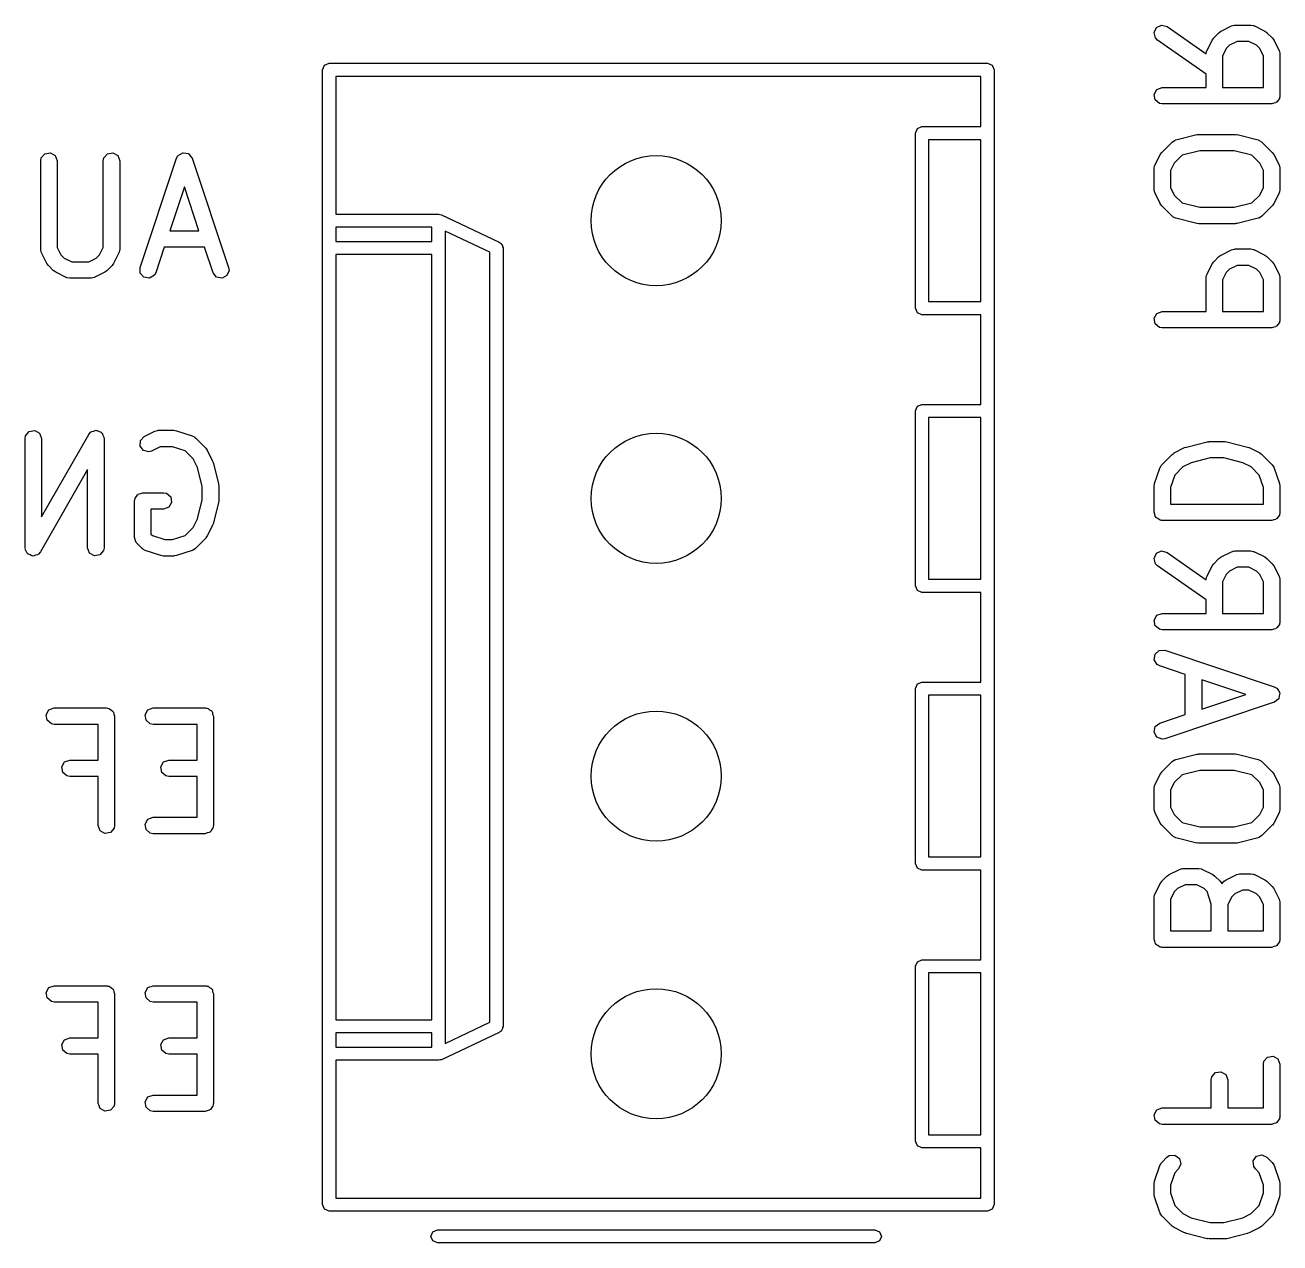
# Model space of a CAD drawing. Extents: x 88 to 116, y -225 to -45.
# Drawn here: x 103.43 to 114.9, y -91.9 to -80.76 of the extents above; entities that cross this region are included whole.
import ezdxf

# ---------------------------------------------------------------- set-up
doc = ezdxf.new("R2010")
doc.units = 0
doc.layers.add('BLACK', color=7, linetype='CONTINUOUS')

msp = doc.modelspace()

# ---------------------------------------------------------------- linework, layer by layer
at = {"layer": 'BLACK', "linetype": 'CONTINUOUS'}
for p, q in [((113.775, -80.7832), (113.821, -80.7615)), ((113.821, -80.7615), (113.871, -80.7747)), ((114.366, -80.8167), (114.461, -80.7691)), ((114.461, -80.7691), (114.486, -80.7617)), ((114.486, -80.7617), (114.49, -80.7627)), ((114.49, -80.7627), (114.494, -80.7612)), ((114.494, -80.7612), (114.637, -80.7612)), ((114.637, -80.7612), (114.663, -80.7657)), ((114.663, -80.7657), (114.666, -80.7686)), ((114.666, -80.7686), (114.671, -80.7691)), ((114.671, -80.7691), (114.766, -80.8167)), ((113.753, -80.8297), (113.775, -80.7832)), ((113.766, -80.8792), (113.753, -80.8297)), ((113.785, -80.8976), (113.766, -80.8792)), ((113.871, -80.7747), (114.229, -81.0256)), ((114.284, -80.8979), (114.298, -80.8799)), ((114.298, -80.8784), (114.346, -80.8308)), ((114.298, -80.8799), (114.298, -80.8784)), ((114.346, -80.8308), (114.364, -80.8179)), ((114.364, -80.8179), (114.366, -80.8167)), ((114.766, -80.8167), (114.784, -80.8301)), ((114.784, -80.8301), (114.785, -80.8308)), ((114.785, -80.8308), (114.833, -80.8784)), ((114.833, -80.8784), (114.846, -80.8968)), ((114.229, -81.2086), (113.785, -80.8976)), ((114.233, -81.001), (114.236, -80.9976)), ((114.236, -80.9976), (114.237, -80.9931)), ((114.237, -80.9931), (114.284, -80.8979)), ((114.413, -80.9759), (114.379, -81.0444)), ((114.443, -80.9454), (114.413, -80.9759)), ((114.512, -80.9112), (114.443, -80.9454)), ((114.619, -80.9112), (114.512, -80.9112)), ((114.688, -80.9454), (114.619, -80.9112)), ((114.718, -80.9759), (114.688, -80.9454)), ((114.753, -81.0444), (114.718, -80.9759)), ((114.846, -80.8968), (114.847, -80.8979)), ((114.847, -80.8979), (114.895, -80.9931)), ((114.895, -80.9931), (114.902, -81.0181)), ((106.168, -81.1276), (106.21, -81.11)), ((106.21, -81.11), (112.23, -81.11)), ((112.23, -81.11), (112.272, -81.1276)), ((114.229, -81.0256), (114.233, -81.001)), ((114.379, -81.0444), (114.379, -81.3326)), ((114.753, -81.3326), (114.753, -81.0444)), ((114.902, -81.0181), (114.901, -81.0225)), ((114.901, -81.0225), (114.903, -81.0267)), ((114.903, -81.0267), (114.903, -81.4076)), ((106.15, -81.17), (106.168, -81.1276)), ((106.15, -91.55), (106.15, -81.17)), ((112.272, -81.1276), (112.29, -81.17)), ((112.29, -81.17), (112.29, -91.55)), ((114.229, -81.3326), (114.229, -81.2086)), ((112.17, -81.23), (106.27, -81.23)), ((106.27, -81.23), (106.27, -82.49)), ((112.17, -81.69), (112.17, -81.23)), ((113.779, -81.3502), (113.828, -81.3326)), ((113.828, -81.3326), (114.229, -81.3326)), ((114.379, -81.3326), (114.753, -81.3326)), ((113.754, -81.3946), (113.779, -81.3502)), ((113.763, -81.4451), (113.754, -81.3946)), ((113.802, -81.4781), (113.763, -81.4451)), ((114.886, -81.4482), (114.876, -81.4651)), ((114.898, -81.4333), (114.886, -81.4482)), ((114.9, -81.4235), (114.898, -81.4333)), ((114.901, -81.4206), (114.9, -81.4235)), ((114.903, -81.4076), (114.901, -81.4174)), ((114.901, -81.4174), (114.901, -81.4206)), ((113.828, -81.4826), (113.802, -81.4781)), ((114.828, -81.4826), (113.828, -81.4826)), ((114.846, -81.476), (114.828, -81.4826)), ((114.865, -81.4726), (114.846, -81.476)), ((114.869, -81.4674), (114.865, -81.4726)), ((114.876, -81.4651), (114.869, -81.4674)), ((111.57, -81.75), (111.588, -81.7076)), ((111.57, -83.35), (111.57, -81.75)), ((111.588, -81.7076), (111.63, -81.69)), ((111.63, -81.69), (112.17, -81.69)), ((113.952, -81.811), (114.143, -81.7634)), ((114.143, -81.7634), (114.158, -81.7624)), ((114.158, -81.7624), (114.161, -81.7612)), ((114.161, -81.7612), (114.494, -81.7612)), ((114.494, -81.7612), (114.509, -81.7638)), ((114.509, -81.7638), (114.512, -81.7634)), ((114.512, -81.7634), (114.703, -81.811)), ((111.69, -81.81), (111.69, -83.29)), ((112.17, -81.81), (111.69, -81.81)), ((112.17, -83.29), (112.17, -81.81)), ((113.822, -81.926), (113.917, -81.8308)), ((113.917, -81.8308), (113.939, -81.8158)), ((113.939, -81.8158), (113.946, -81.8152)), ((113.946, -81.8152), (113.952, -81.811)), ((114.17, -81.9112), (114.009, -81.9515)), ((114.485, -81.9112), (114.17, -81.9112)), ((114.646, -81.9515), (114.485, -81.9112)), ((114.703, -81.811), (114.727, -81.8217)), ((114.727, -81.8217), (114.731, -81.8276)), ((114.731, -81.8276), (114.738, -81.8308)), ((114.738, -81.8308), (114.833, -81.926)), ((103.573, -82.0024), (103.578, -81.9767)), ((103.573, -82.8119), (103.573, -82.0024)), ((103.578, -81.9767), (103.611, -81.9374)), ((103.611, -81.9374), (103.661, -81.9285)), ((103.661, -81.9285), (103.706, -81.9542)), ((103.706, -81.9542), (103.723, -82.0024)), ((103.723, -82.0024), (103.723, -82.7942)), ((104.145, -82.0024), (104.149, -81.9767)), ((104.145, -82.7942), (104.145, -82.0024)), ((104.149, -81.9767), (104.182, -81.9374)), ((104.182, -81.9374), (104.233, -81.9285)), ((104.233, -81.9285), (104.277, -81.9542)), ((104.277, -81.9542), (104.295, -82.0024)), ((104.295, -82.0024), (104.295, -82.8119)), ((104.482, -82.9787), (104.815, -81.9787)), ((104.815, -81.9787), (104.828, -81.9558)), ((104.828, -81.9558), (104.83, -81.9546)), ((104.83, -81.9526), (104.851, -81.9413)), ((104.83, -81.9546), (104.83, -81.9526)), ((104.851, -81.9413), (104.871, -81.9289)), ((104.871, -81.9289), (104.874, -81.9292)), ((104.874, -81.9292), (104.875, -81.9282)), ((104.875, -81.9282), (104.899, -81.9329)), ((104.899, -81.9329), (104.922, -81.9364)), ((104.922, -81.9364), (104.924, -81.938)), ((104.924, -81.938), (104.926, -81.9385)), ((104.926, -81.9385), (104.94, -81.9571)), ((104.94, -81.9571), (104.956, -81.9748)), ((104.956, -81.9748), (104.956, -81.977)), ((104.956, -81.977), (104.958, -81.9787)), ((104.958, -81.9787), (105.291, -82.9787)), ((113.761, -82.0407), (113.808, -81.9455)), ((113.808, -81.9455), (113.822, -81.9275)), ((113.822, -81.9275), (113.822, -81.926)), ((113.937, -82.0235), (113.903, -82.092)), ((114.009, -81.9515), (113.937, -82.0235)), ((114.718, -82.0235), (114.646, -81.9515)), ((114.753, -82.092), (114.718, -82.0235)), ((114.833, -81.926), (114.846, -81.9444)), ((114.846, -81.9444), (114.847, -81.9455)), ((114.847, -81.9455), (114.895, -82.0407)), ((113.753, -82.0743), (113.757, -82.0486)), ((113.753, -82.2648), (113.753, -82.0743)), ((113.757, -82.0486), (113.76, -82.0452)), ((113.76, -82.0452), (113.761, -82.0407)), ((113.903, -82.092), (113.903, -82.2471)), ((114.753, -82.2471), (114.753, -82.092)), ((114.895, -82.0407), (114.902, -82.0657)), ((114.902, -82.0657), (114.901, -82.0701)), ((114.901, -82.0701), (114.903, -82.0743)), ((114.903, -82.0743), (114.903, -82.2648)), ((104.886, -82.2395), (104.752, -82.6417)), ((105.02, -82.6417), (104.886, -82.2395)), ((113.903, -82.2471), (113.937, -82.3156)), ((114.718, -82.3156), (114.753, -82.2471)), ((113.754, -82.269), (113.753, -82.2648)), ((113.753, -82.2733), (113.754, -82.269)), ((113.761, -82.2983), (113.753, -82.2733)), ((113.808, -82.3935), (113.761, -82.2983)), ((113.937, -82.3156), (114.009, -82.3875)), ((114.646, -82.3875), (114.718, -82.3156)), ((114.895, -82.2983), (114.847, -82.3935)), ((114.898, -82.2904), (114.895, -82.2938)), ((114.895, -82.2938), (114.895, -82.2983)), ((114.903, -82.2648), (114.898, -82.2904)), ((106.27, -82.49), (107.21, -82.49)), ((107.21, -82.49), (107.222, -82.4951)), ((113.809, -82.3947), (113.808, -82.3935)), ((113.822, -82.413), (113.809, -82.3947)), ((113.917, -82.5083), (113.822, -82.413)), ((114.009, -82.3875), (114.17, -82.4279)), ((114.17, -82.4279), (114.485, -82.4279)), ((114.485, -82.4279), (114.646, -82.3875)), ((114.833, -82.413), (114.738, -82.5083)), ((114.834, -82.4116), (114.833, -82.413)), ((114.847, -82.3935), (114.834, -82.4116)), ((107.222, -82.4951), (107.236, -82.4957)), ((107.236, -82.4957), (107.766, -82.7457)), ((113.924, -82.5114), (113.917, -82.5083)), ((113.928, -82.5174), (113.924, -82.5114)), ((113.952, -82.528), (113.928, -82.5174)), ((114.143, -82.5756), (113.952, -82.528)), ((114.146, -82.5753), (114.143, -82.5756)), ((114.161, -82.5779), (114.146, -82.5753)), ((114.494, -82.5779), (114.161, -82.5779)), ((114.498, -82.5767), (114.494, -82.5779)), ((114.512, -82.5756), (114.498, -82.5767)), ((114.703, -82.528), (114.512, -82.5756)), ((114.709, -82.5239), (114.703, -82.528)), ((114.716, -82.5232), (114.709, -82.5239)), ((114.738, -82.5083), (114.716, -82.5232)), ((104.752, -82.6417), (105.02, -82.6417)), ((106.27, -82.61), (106.27, -82.74)), ((107.15, -82.61), (106.27, -82.61)), ((107.15, -82.74), (107.15, -82.61)), ((107.68, -82.838), (107.27, -82.6446)), ((107.27, -82.6446), (107.27, -90.0754)), ((103.575, -82.8161), (103.573, -82.8119)), ((103.574, -82.8205), (103.575, -82.8161)), ((103.581, -82.8454), (103.574, -82.8205)), ((103.723, -82.7942), (103.758, -82.8627)), ((104.111, -82.8627), (104.145, -82.7942)), ((104.295, -82.8119), (104.29, -82.8376)), ((104.702, -82.7917), (104.624, -83.0261)), ((105.07, -82.7917), (104.702, -82.7917)), ((105.149, -83.0261), (105.07, -82.7917)), ((106.27, -82.74), (107.15, -82.74)), ((107.766, -82.7457), (107.773, -82.7535)), ((107.773, -82.7535), (107.782, -82.7576)), ((107.782, -82.7576), (107.788, -82.7699)), ((107.788, -82.7699), (107.796, -82.7797)), ((107.796, -82.7797), (107.796, -82.7903)), ((107.796, -82.7903), (107.8, -82.8)), ((107.8, -82.8), (107.8, -89.92)), ((114.366, -82.8643), (114.461, -82.8167)), ((114.461, -82.8167), (114.486, -82.8093)), ((114.486, -82.8093), (114.49, -82.8103)), ((114.49, -82.8103), (114.494, -82.8088)), ((114.494, -82.8088), (114.637, -82.8088)), ((114.637, -82.8088), (114.663, -82.8133)), ((114.663, -82.8133), (114.666, -82.8162)), ((114.666, -82.8162), (114.671, -82.8167)), ((114.671, -82.8167), (114.766, -82.8643)), ((103.629, -82.9407), (103.581, -82.8454)), ((103.63, -82.9418), (103.629, -82.9407)), ((103.643, -82.9602), (103.63, -82.9418)), ((103.758, -82.8627), (103.788, -82.8931)), ((103.788, -82.8931), (103.857, -82.9274)), ((103.857, -82.9274), (104.012, -82.9274)), ((104.012, -82.9274), (104.08, -82.8931)), ((104.08, -82.8931), (104.111, -82.8627)), ((104.239, -82.9407), (104.226, -82.9587)), ((104.287, -82.8454), (104.239, -82.9407)), ((104.29, -82.8376), (104.287, -82.841)), ((104.287, -82.841), (104.287, -82.8454)), ((106.27, -82.86), (106.27, -89.86)), ((107.15, -82.86), (106.27, -82.86)), ((107.15, -89.86), (107.15, -82.86)), ((107.68, -89.882), (107.68, -82.838)), ((114.237, -83.0407), (114.284, -82.9455)), ((114.284, -82.9455), (114.298, -82.9275)), ((114.298, -82.926), (114.346, -82.8784)), ((114.298, -82.9275), (114.298, -82.926)), ((114.346, -82.8784), (114.364, -82.8655)), ((114.364, -82.8655), (114.366, -82.8643)), ((114.766, -82.8643), (114.784, -82.8777)), ((114.784, -82.8777), (114.785, -82.8784)), ((114.785, -82.8784), (114.833, -82.926)), ((114.833, -82.926), (114.846, -82.9444)), ((114.846, -82.9444), (114.847, -82.9455)), ((114.847, -82.9455), (114.895, -83.0407)), ((103.691, -83.0078), (103.643, -82.9602)), ((103.692, -83.0085), (103.691, -83.0078)), ((103.71, -83.0218), (103.692, -83.0085)), ((103.805, -83.0695), (103.71, -83.0218)), ((104.158, -83.0218), (104.063, -83.0695)), ((104.159, -83.0207), (104.158, -83.0218)), ((104.178, -83.0078), (104.159, -83.0207)), ((104.225, -82.9602), (104.178, -83.0078)), ((104.226, -82.9587), (104.225, -82.9602)), ((104.483, -83.0299), (104.482, -82.9787)), ((104.517, -83.0683), (104.483, -83.0299)), ((104.612, -83.049), (104.568, -83.0759)), ((104.624, -83.0261), (104.612, -83.049)), ((105.181, -83.0663), (105.149, -83.0261)), ((105.276, -83.0521), (105.231, -83.0766)), ((105.295, -83.0044), (105.276, -83.0521)), ((105.291, -82.9787), (105.295, -83.0044)), ((114.229, -83.0743), (114.233, -83.0486)), ((114.233, -83.0486), (114.236, -83.0452)), ((114.236, -83.0452), (114.237, -83.0407)), ((114.413, -83.0235), (114.379, -83.092)), ((114.443, -82.9931), (114.413, -83.0235)), ((114.512, -82.9588), (114.443, -82.9931)), ((114.619, -82.9588), (114.512, -82.9588)), ((114.688, -82.9931), (114.619, -82.9588)), ((114.718, -83.0235), (114.688, -82.9931)), ((114.753, -83.092), (114.718, -83.0235)), ((114.895, -83.0407), (114.902, -83.0657)), ((103.81, -83.07), (103.805, -83.0695)), ((103.813, -83.0729), (103.81, -83.07)), ((103.839, -83.0774), (103.813, -83.0729)), ((104.029, -83.0774), (103.839, -83.0774)), ((104.033, -83.0758), (104.029, -83.0774)), ((104.038, -83.0769), (104.033, -83.0758)), ((104.063, -83.0695), (104.038, -83.0769)), ((104.568, -83.0759), (104.517, -83.0683)), ((105.231, -83.0766), (105.181, -83.0663)), ((114.229, -83.3802), (114.229, -83.0743)), ((114.379, -83.092), (114.379, -83.3802)), ((114.753, -83.3802), (114.753, -83.092)), ((114.902, -83.0657), (114.901, -83.0701)), ((114.901, -83.0701), (114.903, -83.0743)), ((114.903, -83.0743), (114.903, -83.4552)), ((111.69, -83.29), (112.17, -83.29)), ((111.588, -83.3924), (111.57, -83.35)), ((111.63, -83.41), (111.588, -83.3924)), ((113.754, -83.4422), (113.779, -83.3978)), ((113.779, -83.3978), (113.828, -83.3802)), ((113.828, -83.3802), (114.229, -83.3802)), ((114.379, -83.3802), (114.753, -83.3802)), ((112.17, -83.41), (111.63, -83.41)), ((112.17, -84.23), (112.17, -83.41)), ((113.763, -83.4927), (113.754, -83.4422)), ((113.802, -83.5257), (113.763, -83.4927)), ((114.865, -83.5202), (114.846, -83.5236)), ((114.869, -83.515), (114.865, -83.5202)), ((114.876, -83.5127), (114.869, -83.515)), ((114.886, -83.4958), (114.876, -83.5127)), ((114.898, -83.4809), (114.886, -83.4958)), ((114.9, -83.4711), (114.898, -83.4809)), ((114.901, -83.4683), (114.9, -83.4711)), ((114.903, -83.4552), (114.901, -83.465)), ((114.901, -83.465), (114.901, -83.4683)), ((113.828, -83.5302), (113.802, -83.5257)), ((114.828, -83.5302), (113.828, -83.5302)), ((114.846, -83.5236), (114.828, -83.5302)), ((111.57, -84.29), (111.588, -84.2476)), ((111.57, -85.89), (111.57, -84.29)), ((111.588, -84.2476), (111.63, -84.23)), ((111.63, -84.23), (112.17, -84.23)), ((111.69, -84.35), (111.69, -85.83)), ((112.17, -84.35), (111.69, -84.35)), ((112.17, -85.83), (112.17, -84.35)), ((103.43, -84.5424), (103.435, -84.5167)), ((103.43, -85.5424), (103.43, -84.5424)), ((103.435, -84.5167), (103.468, -84.4774)), ((103.468, -84.4774), (103.518, -84.4685)), ((103.518, -84.4685), (103.563, -84.4942)), ((103.563, -84.4942), (103.58, -84.5424)), ((103.58, -85.26), (104.012, -84.5052)), ((103.58, -84.5424), (103.58, -85.26)), ((104.012, -84.5052), (104.028, -84.4851)), ((104.028, -84.4851), (104.035, -84.4827)), ((104.035, -84.4827), (104.039, -84.4774)), ((104.039, -84.4774), (104.058, -84.4741)), ((104.058, -84.4741), (104.077, -84.4674)), ((104.077, -84.4674), (104.083, -84.4697)), ((104.083, -84.4697), (104.09, -84.4685)), ((104.09, -84.4685), (104.107, -84.4782)), ((104.107, -84.4782), (104.125, -84.4847)), ((104.125, -84.4847), (104.128, -84.4907)), ((104.128, -84.4907), (104.134, -84.4942)), ((104.134, -84.4942), (104.141, -84.5123)), ((104.141, -84.5123), (104.151, -84.529)), ((104.151, -84.529), (104.15, -84.5359)), ((104.15, -84.5359), (104.152, -84.5424)), ((104.152, -84.5424), (104.152, -85.5424)), ((104.484, -84.5602), (104.52, -84.5229)), ((104.52, -84.5229), (104.615, -84.4753)), ((104.615, -84.4753), (104.64, -84.4679)), ((104.64, -84.4679), (104.644, -84.4689)), ((104.644, -84.4689), (104.648, -84.4674)), ((104.648, -84.4674), (104.791, -84.4674)), ((104.791, -84.4674), (104.813, -84.4713)), ((104.813, -84.4713), (104.815, -84.4712)), ((104.815, -84.4712), (104.958, -84.5188)), ((104.958, -84.5188), (104.981, -84.5313)), ((104.981, -84.5313), (104.983, -84.5351)), ((104.983, -84.5351), (104.987, -84.537)), ((104.987, -84.537), (105.082, -84.6322)), ((104.481, -84.6114), (104.484, -84.5602)), ((104.512, -84.6526), (104.481, -84.6114)), ((104.562, -84.6645), (104.512, -84.6526)), ((104.587, -84.6571), (104.562, -84.6645)), ((104.666, -84.6174), (104.587, -84.6571)), ((104.779, -84.6174), (104.666, -84.6174)), ((104.894, -84.6556), (104.779, -84.6174)), ((104.968, -84.7297), (104.894, -84.6556)), ((105.082, -84.6322), (105.095, -84.6506)), ((105.095, -84.6506), (105.096, -84.6517)), ((105.096, -84.6517), (105.144, -84.7469)), ((113.937, -84.6739), (114.032, -84.6263)), ((114.032, -84.6263), (114.045, -84.6226)), ((114.045, -84.6226), (114.048, -84.6206)), ((114.048, -84.6206), (114.238, -84.573)), ((114.238, -84.573), (114.253, -84.5719)), ((114.253, -84.5719), (114.256, -84.5707)), ((114.256, -84.5707), (114.399, -84.5707)), ((114.399, -84.5707), (114.414, -84.5733)), ((114.414, -84.5733), (114.417, -84.573)), ((114.417, -84.573), (114.608, -84.6206)), ((114.608, -84.6206), (114.62, -84.6258)), ((114.62, -84.6258), (114.623, -84.6263)), ((114.623, -84.6263), (114.718, -84.6739)), ((105.006, -84.8067), (104.968, -84.7297)), ((105.144, -84.7469), (105.148, -84.7593)), ((105.148, -84.7593), (105.15, -84.7623)), ((105.15, -84.7623), (105.197, -84.9528)), ((113.82, -84.7872), (113.822, -84.7832)), ((113.822, -84.7832), (113.917, -84.6879)), ((113.917, -84.6879), (113.936, -84.6751)), ((113.936, -84.6751), (113.937, -84.6739)), ((114.092, -84.7641), (114.015, -84.8026)), ((114.265, -84.7207), (114.092, -84.7641)), ((114.39, -84.7207), (114.265, -84.7207)), ((114.563, -84.7641), (114.39, -84.7207)), ((114.64, -84.8026), (114.563, -84.7641)), ((114.718, -84.6739), (114.736, -84.6872)), ((114.736, -84.6872), (114.738, -84.6879)), ((114.738, -84.6879), (114.833, -84.7832)), ((114.833, -84.7832), (114.848, -84.8045)), ((104.002, -84.8248), (103.571, -85.5796)), ((104.002, -85.5424), (104.002, -84.8248)), ((105.05, -84.9802), (105.006, -84.8067)), ((113.756, -84.9553), (113.804, -84.8125)), ((113.804, -84.8125), (113.816, -84.7896)), ((113.816, -84.7896), (113.82, -84.7872)), ((113.941, -84.8767), (113.903, -84.9912)), ((114.015, -84.8026), (113.941, -84.8767)), ((114.714, -84.8767), (114.64, -84.8026)), ((114.753, -84.9912), (114.714, -84.8767)), ((114.848, -84.8045), (114.848, -84.809)), ((114.848, -84.809), (114.851, -84.8125)), ((114.851, -84.8125), (114.899, -84.9553)), ((105.05, -85.1046), (105.05, -84.9802)), ((105.197, -84.9528), (105.198, -84.9677)), ((105.198, -84.9677), (105.2, -84.971)), ((105.2, -84.971), (105.2, -85.1138)), ((113.753, -84.979), (113.757, -84.957)), ((113.753, -85.2171), (113.753, -84.979)), ((113.757, -84.957), (113.756, -84.9553)), ((113.903, -84.9912), (113.903, -85.1421)), ((114.753, -85.1421), (114.753, -84.9912)), ((114.899, -84.9553), (114.902, -84.9775)), ((114.902, -84.9775), (114.903, -84.979)), ((114.903, -84.979), (114.903, -85.2171)), ((104.43, -85.1138), (104.432, -85.1041)), ((104.43, -85.4471), (104.43, -85.1138)), ((104.432, -85.1008), (104.433, -85.0979)), ((104.432, -85.1041), (104.432, -85.1008)), ((104.433, -85.0979), (104.435, -85.0882)), ((104.435, -85.0882), (104.448, -85.0732)), ((104.448, -85.0732), (104.457, -85.0564)), ((104.457, -85.0564), (104.464, -85.054)), ((104.464, -85.054), (104.468, -85.0489)), ((104.468, -85.0489), (104.487, -85.0455)), ((104.487, -85.0455), (104.505, -85.0388)), ((104.505, -85.0388), (104.696, -85.0388)), ((104.696, -85.0388), (104.722, -85.0433)), ((104.722, -85.0433), (104.761, -85.0763)), ((104.77, -85.1268), (104.744, -85.1713)), ((104.761, -85.0763), (104.77, -85.1268)), ((105.006, -85.2781), (105.05, -85.1046)), ((105.2, -85.1138), (105.197, -85.1286)), ((105.197, -85.1286), (105.197, -85.132)), ((104.696, -85.1888), (104.58, -85.1888)), ((104.58, -85.1888), (104.58, -85.4161)), ((104.744, -85.1713), (104.696, -85.1888)), ((105.197, -85.132), (105.15, -85.3225)), ((113.759, -85.2355), (113.753, -85.2171)), ((113.763, -85.2546), (113.759, -85.2355)), ((113.903, -85.1421), (114.753, -85.1421)), ((114.898, -85.2428), (114.886, -85.2577)), ((114.9, -85.2331), (114.898, -85.2428)), ((114.901, -85.2302), (114.9, -85.2331)), ((114.903, -85.2171), (114.901, -85.2269)), ((114.901, -85.2269), (114.901, -85.2302)), ((104.894, -85.4292), (104.968, -85.3551)), ((104.968, -85.3551), (105.006, -85.2781)), ((105.144, -85.3378), (105.096, -85.4331)), ((105.15, -85.3225), (105.144, -85.3343)), ((105.144, -85.3343), (105.144, -85.3378)), ((113.768, -85.259), (113.763, -85.2546)), ((113.77, -85.2654), (113.768, -85.259)), ((113.787, -85.2751), (113.77, -85.2654)), ((113.802, -85.2876), (113.787, -85.2751)), ((113.812, -85.2893), (113.802, -85.2876)), ((113.815, -85.291), (113.812, -85.2893)), ((113.818, -85.2904), (113.815, -85.291)), ((113.828, -85.2921), (113.818, -85.2904)), ((114.828, -85.2921), (113.828, -85.2921)), ((114.846, -85.2855), (114.828, -85.2921)), ((114.865, -85.2821), (114.846, -85.2855)), ((114.869, -85.2769), (114.865, -85.2821)), ((114.876, -85.2746), (114.869, -85.2769)), ((114.886, -85.2577), (114.876, -85.2746)), ((104.436, -85.4625), (104.43, -85.4471)), ((104.438, -85.4788), (104.436, -85.4625)), ((104.58, -85.4161), (104.594, -85.4292)), ((104.594, -85.4292), (104.708, -85.4674)), ((104.708, -85.4674), (104.779, -85.4674)), ((104.779, -85.4674), (104.894, -85.4292)), ((105.082, -85.4526), (104.987, -85.5478)), ((105.083, -85.4511), (105.082, -85.4526)), ((105.096, -85.4331), (105.083, -85.4511)), ((103.433, -85.5489), (103.43, -85.5424)), ((103.432, -85.5557), (103.433, -85.5489)), ((103.441, -85.5724), (103.432, -85.5557)), ((103.448, -85.5906), (103.441, -85.5724)), ((103.571, -85.5796), (103.554, -85.5996)), ((104.019, -85.5906), (104.002, -85.5424)), ((104.147, -85.568), (104.114, -85.6073)), ((104.152, -85.5424), (104.147, -85.568)), ((104.447, -85.4923), (104.438, -85.4788)), ((104.448, -85.4954), (104.447, -85.4923)), ((104.45, -85.4964), (104.448, -85.4954)), ((104.452, -85.5002), (104.45, -85.4964)), ((104.5, -85.5478), (104.452, -85.5002)), ((104.504, -85.5497), (104.5, -85.5478)), ((104.506, -85.5535), (104.504, -85.5497)), ((104.529, -85.5659), (104.506, -85.5535)), ((104.672, -85.6135), (104.529, -85.5659)), ((104.958, -85.5659), (104.815, -85.6135)), ((104.961, -85.5631), (104.958, -85.5659)), ((104.966, -85.5627), (104.961, -85.5631)), ((104.987, -85.5478), (104.966, -85.5627)), ((113.775, -85.5927), (113.821, -85.571)), ((113.821, -85.571), (113.871, -85.5843)), ((113.871, -85.5843), (114.229, -85.8351)), ((114.366, -85.6263), (114.461, -85.5786)), ((114.461, -85.5786), (114.486, -85.5712)), ((114.486, -85.5712), (114.49, -85.5722)), ((114.49, -85.5722), (114.494, -85.5707)), ((114.494, -85.5707), (114.637, -85.5707)), ((114.637, -85.5707), (114.663, -85.5752)), ((114.663, -85.5752), (114.666, -85.5781)), ((114.666, -85.5781), (114.671, -85.5786)), ((114.671, -85.5786), (114.766, -85.6263)), ((103.454, -85.5941), (103.448, -85.5906)), ((103.458, -85.6), (103.454, -85.5941)), ((103.476, -85.6066), (103.458, -85.6)), ((103.492, -85.6162), (103.476, -85.6066)), ((103.499, -85.615), (103.492, -85.6162)), ((103.506, -85.6174), (103.499, -85.615)), ((103.524, -85.6107), (103.506, -85.6174)), ((103.543, -85.6073), (103.524, -85.6107)), ((103.547, -85.602), (103.543, -85.6073)), ((103.554, -85.5996), (103.547, -85.602)), ((104.064, -85.6162), (104.019, -85.5906)), ((104.114, -85.6073), (104.064, -85.6162)), ((104.674, -85.6135), (104.672, -85.6135)), ((104.696, -85.6174), (104.674, -85.6135)), ((104.791, -85.6174), (104.696, -85.6174)), ((104.793, -85.6168), (104.791, -85.6174)), ((104.815, -85.6135), (104.793, -85.6168)), ((113.753, -85.6392), (113.775, -85.5927)), ((113.766, -85.6887), (113.753, -85.6392)), ((113.785, -85.7072), (113.766, -85.6887)), ((114.284, -85.7074), (114.298, -85.6894)), ((114.298, -85.6879), (114.346, -85.6403)), ((114.298, -85.6894), (114.298, -85.6879)), ((114.346, -85.6403), (114.364, -85.6274)), ((114.364, -85.6274), (114.366, -85.6263)), ((114.766, -85.6263), (114.784, -85.6396)), ((114.784, -85.6396), (114.785, -85.6403)), ((114.785, -85.6403), (114.833, -85.6879)), ((114.833, -85.6879), (114.846, -85.7063)), ((114.229, -86.0181), (113.785, -85.7072)), ((114.229, -85.8351), (114.233, -85.8105)), ((114.233, -85.8105), (114.236, -85.8071)), ((114.236, -85.8071), (114.237, -85.8026)), ((114.237, -85.8026), (114.284, -85.7074)), ((114.413, -85.7854), (114.379, -85.8539)), ((114.443, -85.755), (114.413, -85.7854)), ((114.512, -85.7207), (114.443, -85.755)), ((114.619, -85.7207), (114.512, -85.7207)), ((114.688, -85.755), (114.619, -85.7207)), ((114.718, -85.7854), (114.688, -85.755)), ((114.753, -85.8539), (114.718, -85.7854)), ((114.846, -85.7063), (114.847, -85.7074)), ((114.847, -85.7074), (114.895, -85.8026)), ((114.895, -85.8026), (114.902, -85.8276)), ((111.588, -85.9324), (111.57, -85.89)), ((111.63, -85.95), (111.588, -85.9324)), ((111.69, -85.83), (112.17, -85.83)), ((114.379, -85.8539), (114.379, -86.1421)), ((114.753, -86.1421), (114.753, -85.8539)), ((114.902, -85.8276), (114.901, -85.832)), ((114.901, -85.832), (114.903, -85.8362)), ((114.903, -85.8362), (114.903, -86.2171)), ((112.17, -85.95), (111.63, -85.95)), ((112.17, -86.77), (112.17, -85.95)), ((114.229, -86.1421), (114.229, -86.0181)), ((113.754, -86.2041), (113.779, -86.1597)), ((113.779, -86.1597), (113.828, -86.1421)), ((113.828, -86.1421), (114.229, -86.1421)), ((114.379, -86.1421), (114.753, -86.1421)), ((113.763, -86.2546), (113.754, -86.2041)), ((113.802, -86.2876), (113.763, -86.2546)), ((114.869, -86.2769), (114.865, -86.2821)), ((114.876, -86.2746), (114.869, -86.2769)), ((114.886, -86.2577), (114.876, -86.2746)), ((114.898, -86.2428), (114.886, -86.2577)), ((114.9, -86.2331), (114.898, -86.2428)), ((114.901, -86.2302), (114.9, -86.2331)), ((114.903, -86.2171), (114.901, -86.2269)), ((114.901, -86.2269), (114.901, -86.2302)), ((113.828, -86.2921), (113.802, -86.2876)), ((114.828, -86.2921), (113.828, -86.2921)), ((114.846, -86.2855), (114.828, -86.2921)), ((114.865, -86.2821), (114.846, -86.2855)), ((113.762, -86.5148), (113.8, -86.4807)), ((113.8, -86.4807), (113.851, -86.4793)), ((113.851, -86.4793), (114.851, -86.8127)), ((113.754, -86.5655), (113.762, -86.5148)), ((113.781, -86.6092), (113.754, -86.5655)), ((113.804, -86.6216), (113.781, -86.6092)), ((114.038, -86.6998), (113.804, -86.6216)), ((114.038, -87.0678), (114.038, -86.6998)), ((111.57, -86.83), (111.588, -86.7876)), ((111.57, -88.43), (111.57, -86.83)), ((111.588, -86.7876), (111.63, -86.77)), ((111.63, -86.77), (112.17, -86.77)), ((114.59, -86.8838), (114.188, -86.7498)), ((114.188, -86.7498), (114.188, -87.0178)), ((114.851, -86.8127), (114.874, -86.8251)), ((114.874, -86.8251), (114.875, -86.8269)), ((114.875, -86.8269), (114.877, -86.8277)), ((114.877, -86.8277), (114.889, -86.8486)), ((114.889, -86.8486), (114.901, -86.8688)), ((111.69, -86.89), (111.69, -88.37)), ((112.17, -86.89), (111.69, -86.89)), ((112.17, -88.37), (112.17, -86.89)), ((114.851, -86.955), (113.851, -87.2883)), ((114.188, -87.0178), (114.59, -86.8838)), ((114.853, -86.9536), (114.851, -86.955)), ((114.855, -86.9536), (114.853, -86.9536)), ((114.873, -86.9378), (114.855, -86.9536)), ((114.892, -86.9231), (114.873, -86.9378)), ((114.894, -86.9195), (114.892, -86.921)), ((114.892, -86.921), (114.892, -86.9231)), ((114.897, -86.8961), (114.894, -86.9195)), ((114.902, -86.8728), (114.897, -86.8961)), ((114.901, -86.8688), (114.901, -86.8709)), ((114.901, -86.8709), (114.902, -86.8728)), ((103.622, -87.0694), (103.648, -87.0249)), ((103.631, -87.1199), (103.622, -87.0694)), ((103.648, -87.0249), (103.696, -87.0074)), ((103.696, -87.0074), (104.172, -87.0074)), ((104.172, -87.0074), (104.182, -87.0091)), ((104.182, -87.0091), (104.185, -87.0085)), ((104.185, -87.0085), (104.188, -87.0102)), ((104.188, -87.0102), (104.198, -87.0119)), ((104.198, -87.0119), (104.213, -87.0244)), ((104.213, -87.0244), (104.23, -87.0342)), ((104.23, -87.0342), (104.232, -87.0405)), ((104.232, -87.0405), (104.237, -87.0449)), ((104.237, -87.0449), (104.24, -87.0641)), ((104.24, -87.0641), (104.247, -87.0824)), ((104.527, -87.0694), (104.553, -87.0249)), ((104.536, -87.1199), (104.527, -87.0694)), ((104.553, -87.0249), (104.601, -87.0074)), ((104.601, -87.0074), (105.077, -87.0074)), ((105.077, -87.0074), (105.087, -87.0091)), ((105.087, -87.0091), (105.09, -87.0085)), ((105.09, -87.0085), (105.093, -87.0102)), ((105.093, -87.0102), (105.103, -87.0119)), ((105.103, -87.0119), (105.117, -87.0244)), ((105.117, -87.0244), (105.134, -87.0342)), ((105.134, -87.0342), (105.137, -87.0405)), ((105.137, -87.0405), (105.142, -87.0449)), ((105.142, -87.0449), (105.145, -87.0641)), ((105.145, -87.0641), (105.152, -87.0824)), ((113.804, -87.146), (114.038, -87.0678)), ((103.67, -87.1529), (103.631, -87.1199)), ((103.696, -87.1574), (103.67, -87.1529)), ((104.097, -87.1574), (103.696, -87.1574)), ((104.097, -87.4836), (104.097, -87.1574)), ((104.247, -87.0824), (104.247, -88.0824)), ((104.575, -87.1529), (104.536, -87.1199)), ((104.601, -87.1574), (104.575, -87.1529)), ((105.002, -87.1574), (104.601, -87.1574)), ((105.002, -87.4836), (105.002, -87.1574)), ((105.152, -87.0824), (105.152, -88.0824)), ((113.753, -87.2281), (113.764, -87.1779)), ((113.764, -87.1779), (113.804, -87.146)), ((113.778, -87.2733), (113.753, -87.2281)), ((113.826, -87.2921), (113.778, -87.2733)), ((113.851, -87.2883), (113.826, -87.2921)), ((103.765, -87.5455), (103.791, -87.5011)), ((103.791, -87.5011), (103.839, -87.4836)), ((103.839, -87.4836), (104.097, -87.4836)), ((104.67, -87.5455), (104.695, -87.5011)), ((104.695, -87.5011), (104.744, -87.4836)), ((104.744, -87.4836), (105.002, -87.4836)), ((113.822, -87.5927), (113.917, -87.4974)), ((113.917, -87.4974), (113.939, -87.4825)), ((113.939, -87.4825), (113.946, -87.4819)), ((113.946, -87.4819), (113.952, -87.4777)), ((113.952, -87.4777), (114.143, -87.4301)), ((114.143, -87.4301), (114.158, -87.429)), ((114.158, -87.429), (114.161, -87.4279)), ((114.161, -87.4279), (114.494, -87.4279)), ((114.494, -87.4279), (114.509, -87.4305)), ((114.509, -87.4305), (114.512, -87.4301)), ((114.512, -87.4301), (114.703, -87.4777)), ((114.703, -87.4777), (114.727, -87.4883)), ((114.727, -87.4883), (114.731, -87.4943)), ((114.731, -87.4943), (114.738, -87.4974)), ((114.738, -87.4974), (114.833, -87.5927)), ((103.774, -87.5961), (103.765, -87.5455)), ((103.813, -87.629), (103.774, -87.5961)), ((103.839, -87.6336), (103.813, -87.629)), ((104.097, -87.6336), (103.839, -87.6336)), ((104.097, -88.0824), (104.097, -87.6336)), ((104.679, -87.5961), (104.67, -87.5455)), ((104.718, -87.629), (104.679, -87.5961)), ((104.744, -87.6336), (104.718, -87.629)), ((105.002, -87.6336), (104.744, -87.6336)), ((105.002, -88.0074), (105.002, -87.6336)), ((113.761, -87.7074), (113.808, -87.6122)), ((113.808, -87.6122), (113.822, -87.5942)), ((113.822, -87.5942), (113.822, -87.5927)), ((114.009, -87.6182), (113.937, -87.6901)), ((114.17, -87.5779), (114.009, -87.6182)), ((114.485, -87.5779), (114.17, -87.5779)), ((114.646, -87.6182), (114.485, -87.5779)), ((114.718, -87.6901), (114.646, -87.6182)), ((114.833, -87.5927), (114.846, -87.611)), ((114.846, -87.611), (114.847, -87.6122)), ((114.847, -87.6122), (114.895, -87.7074)), ((113.753, -87.741), (113.757, -87.7153)), ((113.753, -87.9314), (113.753, -87.741)), ((113.757, -87.7153), (113.76, -87.7119)), ((113.76, -87.7119), (113.761, -87.7074)), ((113.937, -87.6901), (113.903, -87.7587)), ((113.903, -87.7587), (113.903, -87.9137)), ((114.753, -87.7587), (114.718, -87.6901)), ((114.753, -87.9137), (114.753, -87.7587)), ((114.895, -87.7074), (114.902, -87.7324)), ((114.902, -87.7324), (114.901, -87.7367)), ((114.901, -87.7367), (114.903, -87.741)), ((114.903, -87.741), (114.903, -87.9314)), ((113.754, -87.9356), (113.753, -87.9314)), ((113.753, -87.94), (113.754, -87.9356)), ((113.761, -87.965), (113.753, -87.94)), ((113.808, -88.0602), (113.761, -87.965)), ((113.903, -87.9137), (113.937, -87.9822)), ((113.937, -87.9822), (114.009, -88.0542)), ((114.646, -88.0542), (114.718, -87.9822)), ((114.718, -87.9822), (114.753, -87.9137)), ((114.895, -87.965), (114.847, -88.0602)), ((114.898, -87.9571), (114.895, -87.9605)), ((114.895, -87.9605), (114.895, -87.965)), ((114.903, -87.9314), (114.898, -87.9571)), ((104.115, -88.1306), (104.097, -88.0824)), ((104.243, -88.108), (104.21, -88.1473)), ((104.247, -88.0824), (104.243, -88.108)), ((104.527, -88.0694), (104.553, -88.0249)), ((104.536, -88.1199), (104.527, -88.0694)), ((104.553, -88.0249), (104.601, -88.0074)), ((104.601, -88.0074), (105.002, -88.0074)), ((105.147, -88.108), (105.135, -88.123)), ((105.149, -88.0983), (105.147, -88.108)), ((105.151, -88.0954), (105.149, -88.0983)), ((105.152, -88.0824), (105.15, -88.0921)), ((105.15, -88.0921), (105.151, -88.0954)), ((113.809, -88.0613), (113.808, -88.0602)), ((113.822, -88.0797), (113.809, -88.0613)), ((113.917, -88.1749), (113.822, -88.0797)), ((114.009, -88.0542), (114.17, -88.0945)), ((114.17, -88.0945), (114.485, -88.0945)), ((114.485, -88.0945), (114.646, -88.0542)), ((114.833, -88.0797), (114.738, -88.1749)), ((114.834, -88.0782), (114.833, -88.0797)), ((114.847, -88.0602), (114.834, -88.0782)), ((104.159, -88.1562), (104.115, -88.1306)), ((104.21, -88.1473), (104.159, -88.1562)), ((104.575, -88.1529), (104.536, -88.1199)), ((104.601, -88.1574), (104.575, -88.1529)), ((105.077, -88.1574), (104.601, -88.1574)), ((105.095, -88.1507), (105.077, -88.1574)), ((105.114, -88.1473), (105.095, -88.1507)), ((105.119, -88.1421), (105.114, -88.1473)), ((105.125, -88.1398), (105.119, -88.1421)), ((105.135, -88.123), (105.125, -88.1398)), ((113.924, -88.1781), (113.917, -88.1749)), ((113.928, -88.1841), (113.924, -88.1781)), ((113.952, -88.1947), (113.928, -88.1841)), ((114.143, -88.2423), (113.952, -88.1947)), ((114.703, -88.1947), (114.512, -88.2423)), ((114.709, -88.1905), (114.703, -88.1947)), ((114.716, -88.1899), (114.709, -88.1905)), ((114.738, -88.1749), (114.716, -88.1899)), ((114.146, -88.2419), (114.143, -88.2423)), ((114.161, -88.2445), (114.146, -88.2419)), ((114.494, -88.2445), (114.161, -88.2445)), ((114.498, -88.2433), (114.494, -88.2445)), ((114.512, -88.2423), (114.498, -88.2433)), ((111.588, -88.4724), (111.57, -88.43)), ((111.69, -88.37), (112.17, -88.37)), ((111.63, -88.49), (111.588, -88.4724)), ((112.17, -88.49), (111.63, -88.49)), ((112.17, -89.31), (112.17, -88.49)), ((113.822, -88.5927), (113.87, -88.5451)), ((113.87, -88.5451), (113.888, -88.5322)), ((113.888, -88.5322), (113.889, -88.531)), ((113.889, -88.531), (113.985, -88.4834)), ((113.985, -88.4834), (114.01, -88.476)), ((114.01, -88.476), (114.014, -88.477)), ((114.014, -88.477), (114.018, -88.4755)), ((114.018, -88.4755), (114.161, -88.4755)), ((114.161, -88.4755), (114.187, -88.48)), ((114.187, -88.48), (114.19, -88.4829)), ((114.19, -88.4829), (114.194, -88.4834)), ((114.194, -88.4834), (114.29, -88.531)), ((114.29, -88.531), (114.308, -88.5444)), ((114.308, -88.5444), (114.309, -88.5451)), ((114.309, -88.5451), (114.357, -88.5927)), ((114.413, -88.5786), (114.508, -88.531)), ((114.508, -88.531), (114.533, -88.5236)), ((114.533, -88.5236), (114.538, -88.5246)), ((114.538, -88.5246), (114.542, -88.5231)), ((114.542, -88.5231), (114.637, -88.5231)), ((114.637, -88.5231), (114.663, -88.5276)), ((114.663, -88.5276), (114.666, -88.5305)), ((114.666, -88.5305), (114.671, -88.531)), ((114.671, -88.531), (114.766, -88.5786)), ((113.761, -88.7074), (113.808, -88.6122)), ((113.808, -88.6122), (113.822, -88.5942)), ((113.822, -88.5942), (113.822, -88.5927)), ((113.967, -88.6597), (113.937, -88.6901)), ((114.036, -88.6255), (113.967, -88.6597)), ((114.143, -88.6255), (114.036, -88.6255)), ((114.212, -88.6597), (114.143, -88.6255)), ((114.238, -88.6862), (114.212, -88.6597)), ((114.276, -88.8007), (114.238, -88.6862)), ((114.357, -88.5927), (114.372, -88.614)), ((114.372, -88.6145), (114.394, -88.5927)), ((114.372, -88.614), (114.372, -88.6145)), ((114.394, -88.5927), (114.412, -88.5798)), ((114.412, -88.5798), (114.413, -88.5786)), ((114.56, -88.6731), (114.491, -88.7074)), ((114.619, -88.6731), (114.56, -88.6731)), ((114.688, -88.7074), (114.619, -88.6731)), ((114.766, -88.5786), (114.784, -88.592)), ((114.784, -88.592), (114.785, -88.5927)), ((114.785, -88.5927), (114.833, -88.6403)), ((114.833, -88.6403), (114.846, -88.6587)), ((114.846, -88.6587), (114.847, -88.6598)), ((114.847, -88.6598), (114.895, -88.755)), ((113.753, -88.741), (113.757, -88.7153)), ((113.753, -89.1219), (113.753, -88.741)), ((113.757, -88.7153), (113.76, -88.7119)), ((113.76, -88.7119), (113.761, -88.7074)), ((113.937, -88.6901), (113.903, -88.7587)), ((113.903, -88.7587), (113.903, -89.0469)), ((114.276, -89.0469), (114.276, -88.8007)), ((114.461, -88.7378), (114.426, -88.8063)), ((114.491, -88.7074), (114.461, -88.7378)), ((114.718, -88.7378), (114.688, -88.7074)), ((114.753, -88.8063), (114.718, -88.7378)), ((114.895, -88.755), (114.902, -88.78)), ((114.902, -88.78), (114.901, -88.7844)), ((114.901, -88.7844), (114.903, -88.7886)), ((114.903, -88.7886), (114.903, -89.1219)), ((114.426, -88.8063), (114.426, -89.0469)), ((114.753, -89.0469), (114.753, -88.8063)), ((113.759, -89.1402), (113.753, -89.1219)), ((113.763, -89.1594), (113.759, -89.1402)), ((113.903, -89.0469), (114.276, -89.0469)), ((114.426, -89.0469), (114.753, -89.0469)), ((114.9, -89.1378), (114.898, -89.1476)), ((114.901, -89.1349), (114.9, -89.1378)), ((114.903, -89.1219), (114.901, -89.1316)), ((114.901, -89.1316), (114.901, -89.1349)), ((113.768, -89.1638), (113.763, -89.1594)), ((113.77, -89.1701), (113.768, -89.1638)), ((113.787, -89.1799), (113.77, -89.1701)), ((113.802, -89.1924), (113.787, -89.1799)), ((113.812, -89.1941), (113.802, -89.1924)), ((113.815, -89.1958), (113.812, -89.1941)), ((113.818, -89.1952), (113.815, -89.1958)), ((113.828, -89.1969), (113.818, -89.1952)), ((114.828, -89.1969), (113.828, -89.1969)), ((114.846, -89.1902), (114.828, -89.1969)), ((114.865, -89.1869), (114.846, -89.1902)), ((114.869, -89.1817), (114.865, -89.1869)), ((114.876, -89.1794), (114.869, -89.1817)), ((114.886, -89.1625), (114.876, -89.1794)), ((114.898, -89.1476), (114.886, -89.1625)), ((111.57, -89.37), (111.588, -89.3276)), ((111.57, -90.97), (111.57, -89.37)), ((111.588, -89.3276), (111.63, -89.31)), ((111.63, -89.31), (112.17, -89.31)), ((111.69, -89.43), (111.69, -90.91)), ((112.17, -89.43), (111.69, -89.43)), ((112.17, -90.91), (112.17, -89.43)), ((103.622, -89.6094), (103.648, -89.5649)), ((103.648, -89.5649), (103.696, -89.5474)), ((103.696, -89.5474), (104.172, -89.5474)), ((104.172, -89.5474), (104.182, -89.5491)), ((104.182, -89.5491), (104.185, -89.5485)), ((104.185, -89.5485), (104.188, -89.5502)), ((104.188, -89.5502), (104.198, -89.5519)), ((104.198, -89.5519), (104.213, -89.5644)), ((104.213, -89.5644), (104.23, -89.5742)), ((104.23, -89.5742), (104.232, -89.5805)), ((104.232, -89.5805), (104.237, -89.5849)), ((104.237, -89.5849), (104.24, -89.6041)), ((104.24, -89.6041), (104.247, -89.6224)), ((104.527, -89.6094), (104.553, -89.5649)), ((104.553, -89.5649), (104.601, -89.5474)), ((104.601, -89.5474), (105.077, -89.5474)), ((105.077, -89.5474), (105.087, -89.5491)), ((105.087, -89.5491), (105.09, -89.5485)), ((105.09, -89.5485), (105.093, -89.5502)), ((105.093, -89.5502), (105.103, -89.5519)), ((105.103, -89.5519), (105.117, -89.5644)), ((105.117, -89.5644), (105.134, -89.5742)), ((105.134, -89.5742), (105.137, -89.5805)), ((105.137, -89.5805), (105.142, -89.5849)), ((105.142, -89.5849), (105.145, -89.6041)), ((105.145, -89.6041), (105.152, -89.6224)), ((103.631, -89.6599), (103.622, -89.6094)), ((103.67, -89.6929), (103.631, -89.6599)), ((103.696, -89.6974), (103.67, -89.6929)), ((104.097, -89.6974), (103.696, -89.6974)), ((104.097, -90.0236), (104.097, -89.6974)), ((104.247, -89.6224), (104.247, -90.6224)), ((104.536, -89.6599), (104.527, -89.6094)), ((104.575, -89.6929), (104.536, -89.6599)), ((104.601, -89.6974), (104.575, -89.6929)), ((105.002, -89.6974), (104.601, -89.6974)), ((105.002, -90.0236), (105.002, -89.6974)), ((105.152, -89.6224), (105.152, -90.6224)), ((106.27, -89.86), (107.15, -89.86)), ((107.27, -90.0754), (107.68, -89.882)), ((107.796, -89.9403), (107.788, -89.9501)), ((107.8, -89.92), (107.796, -89.9297)), ((107.796, -89.9297), (107.796, -89.9403)), ((103.765, -90.0855), (103.791, -90.0411)), ((103.791, -90.0411), (103.839, -90.0236)), ((103.839, -90.0236), (104.097, -90.0236)), ((104.67, -90.0855), (104.695, -90.0411)), ((104.695, -90.0411), (104.744, -90.0236)), ((104.744, -90.0236), (105.002, -90.0236)), ((106.27, -89.98), (106.27, -90.11)), ((107.15, -89.98), (106.27, -89.98)), ((107.15, -90.11), (107.15, -89.98)), ((107.766, -89.9743), (107.236, -90.2243)), ((107.773, -89.9665), (107.766, -89.9743)), ((107.782, -89.9624), (107.773, -89.9665)), ((107.788, -89.9501), (107.782, -89.9624)), ((103.774, -90.1361), (103.765, -90.0855)), ((103.813, -90.169), (103.774, -90.1361)), ((103.839, -90.1736), (103.813, -90.169)), ((104.097, -90.1736), (103.839, -90.1736)), ((104.097, -90.6224), (104.097, -90.1736)), ((104.679, -90.1361), (104.67, -90.0855)), ((104.718, -90.169), (104.679, -90.1361)), ((104.744, -90.1736), (104.718, -90.169)), ((105.002, -90.1736), (104.744, -90.1736)), ((105.002, -90.5474), (105.002, -90.1736)), ((106.27, -90.11), (107.15, -90.11)), ((107.21, -90.23), (106.27, -90.23)), ((106.27, -90.23), (106.27, -91.49)), ((107.222, -90.2249), (107.21, -90.23)), ((107.236, -90.2243), (107.222, -90.2249)), ((114.753, -90.2648), (114.757, -90.2391)), ((114.753, -90.666), (114.753, -90.2648)), ((114.757, -90.2391), (114.79, -90.1998)), ((114.79, -90.1998), (114.841, -90.1909)), ((114.841, -90.1909), (114.885, -90.2166)), ((114.885, -90.2166), (114.903, -90.2648)), ((114.903, -90.2648), (114.903, -90.741)), ((114.276, -90.4076), (114.281, -90.382)), ((114.281, -90.382), (114.314, -90.3427)), ((114.314, -90.3427), (114.364, -90.3338)), ((114.364, -90.3338), (114.409, -90.3594)), ((114.409, -90.3594), (114.426, -90.4076)), ((114.276, -90.666), (114.276, -90.4076)), ((114.426, -90.4076), (114.426, -90.666)), ((104.115, -90.6706), (104.097, -90.6224)), ((104.247, -90.6224), (104.243, -90.648)), ((104.527, -90.6094), (104.553, -90.5649)), ((104.536, -90.6599), (104.527, -90.6094)), ((104.553, -90.5649), (104.601, -90.5474)), ((104.601, -90.5474), (105.002, -90.5474)), ((105.151, -90.6354), (105.149, -90.6383)), ((105.152, -90.6224), (105.15, -90.6321)), ((105.15, -90.6321), (105.151, -90.6354)), ((104.159, -90.6962), (104.115, -90.6706)), ((104.21, -90.6873), (104.159, -90.6962)), ((104.243, -90.648), (104.21, -90.6873)), ((104.575, -90.6929), (104.536, -90.6599)), ((104.601, -90.6974), (104.575, -90.6929)), ((105.077, -90.6974), (104.601, -90.6974)), ((105.095, -90.6907), (105.077, -90.6974)), ((105.114, -90.6873), (105.095, -90.6907)), ((105.119, -90.6821), (105.114, -90.6873)), ((105.125, -90.6798), (105.119, -90.6821)), ((105.135, -90.663), (105.125, -90.6798)), ((105.147, -90.648), (105.135, -90.663)), ((105.149, -90.6383), (105.147, -90.648)), ((113.754, -90.7279), (113.779, -90.6835)), ((113.763, -90.7785), (113.754, -90.7279)), ((113.779, -90.6835), (113.828, -90.666)), ((113.828, -90.666), (114.276, -90.666)), ((114.426, -90.666), (114.753, -90.666)), ((114.903, -90.741), (114.901, -90.7507)), ((114.901, -90.7507), (114.901, -90.754)), ((113.802, -90.8114), (113.763, -90.7785)), ((113.828, -90.816), (113.802, -90.8114)), ((114.828, -90.816), (113.828, -90.816)), ((114.846, -90.8093), (114.828, -90.816)), ((114.865, -90.8059), (114.846, -90.8093)), ((114.869, -90.8007), (114.865, -90.8059)), ((114.876, -90.7984), (114.869, -90.8007)), ((114.886, -90.7815), (114.876, -90.7984)), ((114.898, -90.7666), (114.886, -90.7815)), ((114.9, -90.7569), (114.898, -90.7666)), ((114.901, -90.754), (114.9, -90.7569)), ((111.588, -91.0124), (111.57, -90.97)), ((111.69, -90.91), (112.17, -90.91)), ((111.63, -91.03), (111.588, -91.0124)), ((112.17, -91.03), (111.63, -91.03)), ((112.17, -91.49), (112.17, -91.03)), ((114.689, -91.1081), (114.739, -91.0948)), ((114.739, -91.0948), (114.785, -91.1165)), ((113.756, -91.3363), (113.804, -91.1934)), ((113.804, -91.1934), (113.816, -91.1705)), ((113.816, -91.1705), (113.82, -91.1682)), ((113.82, -91.1682), (113.822, -91.1641)), ((113.822, -91.1641), (113.87, -91.1165)), ((113.87, -91.1165), (113.891, -91.1015)), ((113.891, -91.1015), (113.942, -91.0971)), ((113.942, -91.0971), (113.984, -91.1265)), ((113.998, -91.1761), (113.976, -91.2226)), ((113.984, -91.1265), (113.998, -91.1761)), ((114.66, -91.1501), (114.689, -91.1081)), ((114.664, -91.2012), (114.66, -91.1501)), ((114.679, -91.2226), (114.664, -91.2012)), ((114.785, -91.1165), (114.833, -91.1641)), ((114.833, -91.1641), (114.848, -91.1854)), ((114.848, -91.1854), (114.848, -91.1899)), ((114.848, -91.1899), (114.851, -91.1934)), ((114.851, -91.1934), (114.899, -91.3363)), ((113.941, -91.2577), (113.903, -91.3722)), ((113.976, -91.2226), (113.941, -91.2577)), ((114.714, -91.2577), (114.679, -91.2226)), ((114.753, -91.3722), (114.714, -91.2577)), ((113.753, -91.36), (113.757, -91.3379)), ((113.753, -91.4552), (113.753, -91.36)), ((113.757, -91.3379), (113.756, -91.3363)), ((113.903, -91.3722), (113.903, -91.4431)), ((114.753, -91.4431), (114.753, -91.3722)), ((114.899, -91.3363), (114.902, -91.3585)), ((114.902, -91.3585), (114.903, -91.36)), ((114.903, -91.36), (114.903, -91.4552)), ((106.168, -91.5924), (106.15, -91.55)), ((106.27, -91.49), (112.17, -91.49)), ((112.29, -91.55), (112.272, -91.5924)), ((113.753, -91.4568), (113.753, -91.4552)), ((113.756, -91.479), (113.753, -91.4568)), ((113.804, -91.6218), (113.756, -91.479)), ((113.903, -91.4431), (113.941, -91.5576)), ((114.714, -91.5576), (114.753, -91.4431)), ((114.899, -91.479), (114.851, -91.6218)), ((114.903, -91.4552), (114.899, -91.4773)), ((114.899, -91.4773), (114.899, -91.479)), ((106.21, -91.61), (106.168, -91.5924)), ((112.23, -91.61), (106.21, -91.61)), ((112.272, -91.5924), (112.23, -91.61)), ((113.807, -91.6253), (113.804, -91.6218)), ((113.807, -91.6298), (113.807, -91.6253)), ((113.822, -91.6511), (113.807, -91.6298)), ((113.917, -91.7464), (113.822, -91.6511)), ((113.941, -91.5576), (114.015, -91.6317)), ((114.015, -91.6317), (114.092, -91.6702)), ((114.563, -91.6702), (114.64, -91.6317)), ((114.64, -91.6317), (114.714, -91.5576)), ((114.833, -91.6511), (114.738, -91.7464)), ((114.835, -91.6471), (114.833, -91.6511)), ((114.839, -91.6447), (114.835, -91.6471)), ((114.851, -91.6218), (114.839, -91.6447)), ((107.158, -91.7976), (107.2, -91.78)), ((107.2, -91.78), (111.2, -91.78)), ((111.2, -91.78), (111.242, -91.7976)), ((113.919, -91.7471), (113.917, -91.7464)), ((113.937, -91.7604), (113.919, -91.7471)), ((114.032, -91.808), (113.937, -91.7604)), ((114.092, -91.6702), (114.265, -91.7136)), ((114.265, -91.7136), (114.39, -91.7136)), ((114.39, -91.7136), (114.563, -91.6702)), ((114.718, -91.7604), (114.623, -91.808)), ((114.719, -91.7592), (114.718, -91.7604)), ((114.738, -91.7464), (114.719, -91.7592)), ((107.14, -91.84), (107.158, -91.7976)), ((107.158, -91.8824), (107.14, -91.84)), ((107.2, -91.9), (107.158, -91.8824)), ((111.242, -91.8824), (111.2, -91.9)), ((111.242, -91.7976), (111.26, -91.84)), ((111.26, -91.84), (111.242, -91.8824)), ((114.036, -91.8084), (114.032, -91.808)), ((114.048, -91.8137), (114.036, -91.8084)), ((114.238, -91.8613), (114.048, -91.8137)), ((114.241, -91.861), (114.238, -91.8613)), ((114.256, -91.8636), (114.241, -91.861)), ((114.399, -91.8636), (114.256, -91.8636)), ((114.402, -91.8624), (114.399, -91.8636)), ((114.417, -91.8613), (114.402, -91.8624)), ((114.608, -91.8137), (114.417, -91.8613)), ((114.611, -91.8117), (114.608, -91.8137)), ((114.623, -91.808), (114.611, -91.8117)), ((111.2, -91.9), (107.2, -91.9))]:
    msp.add_line(p, q, dxfattribs=at)
at = {"layer": 'BLACK'}
for centre in [(109.2, -82.55), (109.2, -85.09), (109.2, -87.63), (109.2, -90.17)]:
    msp.add_circle(centre, 0.595, dxfattribs=at)

doc.saveas('drawing.dxf')
